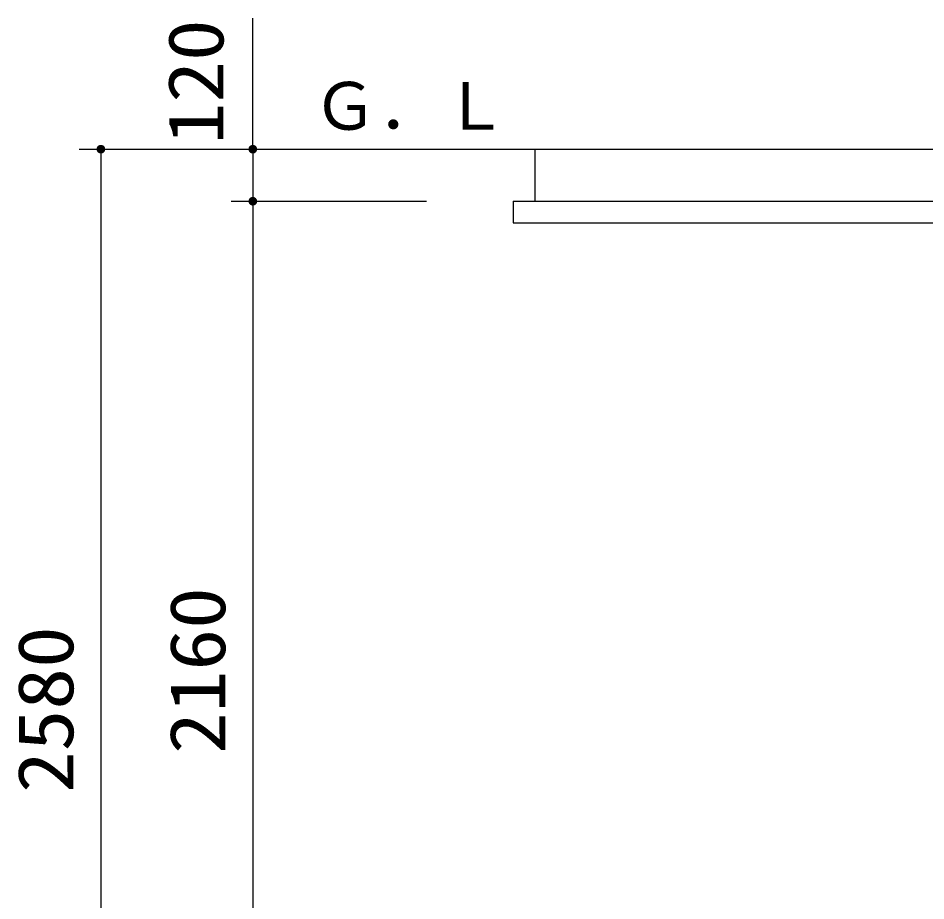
# Model space of a CAD drawing. Units: millimetres, scale not verified. Extents: x -14850 to 14850, y -10500 to 10500.
# Drawn here: x -472 to 1619, y 719 to 2754 of the extents above; entities that cross this region are included whole.
import ezdxf
from ezdxf.enums import TextEntityAlignment as Align

# ---------------------------------------------------------------- set-up
doc = ezdxf.new("R2010")
doc.units = ezdxf.units.MM
doc.header["$LTSCALE"] = 50
for name, color, linetype, lineweight in [('0-0_機器', 2, 'Continuous', 25), ('0-1_空気管', 3, 'Continuous', 25), ('0-3_製作', 5, 'Continuous', 25)]:
    doc.layers.add(name, color=color, linetype=linetype, lineweight=lineweight)
doc.styles.add('ＭＳ ゴシック', font='')
doc.styles.get('ＭＳ ゴシック').set_extended_font_data('MS Gothic')

msp = doc.modelspace()

# ---------------------------------------------------------------- linework, layer by layer
at = {"layer": '0-0_機器'}
for p, q in [((468.11, 2451.66), (2813.84, 2451.66)), ((718, 2451.66), (718, 2331.66))]:
    msp.add_line(p, q, dxfattribs=at)
for points in [[(668, 2331.66), (668, 2281.66), (2668, 2281.66)], [(668, 2331.66), (2668, 2331.66), (2668, 2281.66)]]:
    msp.add_lwpolyline(points, dxfattribs=at)
at = {"layer": '0-3_製作', "color": 2}
for p, q in [((68.32, 2451.66), (68.32, 2753.63)), ((-331.68, 2451.66), (468.11, 2451.66)), ((-281.68, 2451.66), (-281.68, -128.34)), ((68.32, 2451.66), (68.32, 2331.66)), ((18.32, 2331.66), (468.11, 2331.66)), ((68.32, 2331.66), (68.32, 171.66))]:
    msp.add_line(p, q, dxfattribs=at)
at = {"layer": '0-3_製作'}
for points in [[(-281.68, 2451.66), (-291.68, 2451.66), (-291.66, 2452.28)], [(-281.68, 2451.66), (-291.6, 2450.4), (-291.68, 2451.66)], [(-281.68, 2451.66), (-291.66, 2452.28), (-291.51, 2453.53)], [(-281.68, 2441.66), (-291.6, 2450.4), (-281.68, 2451.66)], [(-281.68, 2441.66), (-291.37, 2449.17), (-291.6, 2450.4)], [(-281.68, 2451.66), (-291.51, 2453.53), (-291.19, 2454.75)], [(-281.68, 2441.66), (-290.98, 2447.98), (-291.37, 2449.17)], [(-281.68, 2451.66), (-291.19, 2454.75), (-290.73, 2455.91)], [(-281.68, 2441.66), (-290.45, 2446.84), (-290.98, 2447.98)], [(-281.68, 2451.66), (-290.73, 2455.91), (-290.13, 2457.01)], [(-281.68, 2441.66), (-289.77, 2445.78), (-290.45, 2446.84)], [(-281.68, 2451.66), (-290.13, 2457.01), (-289.39, 2458.03)], [(-281.68, 2451.66), (-289.39, 2458.03), (-288.53, 2458.95)], [(-281.68, 2451.66), (-288.53, 2458.95), (-287.56, 2459.75)], [(-281.68, 2451.66), (-287.56, 2459.75), (-286.5, 2460.42)], [(-281.68, 2451.66), (-286.5, 2460.42), (-285.36, 2460.95)], [(-281.68, 2451.66), (-285.36, 2460.95), (-284.17, 2461.34)], [(-281.68, 2461.66), (-284.17, 2461.34), (-282.94, 2461.58)], [(-281.68, 2451.66), (-284.17, 2461.34), (-281.68, 2461.66)], [(-281.06, 2461.64), (-281.68, 2451.66), (-281.68, 2461.66)], [(-279.81, 2461.48), (-281.68, 2451.66), (-281.06, 2461.64)], [(-278.59, 2461.17), (-281.68, 2451.66), (-279.81, 2461.48)], [(-277.43, 2460.7), (-281.68, 2451.66), (-278.59, 2461.17)], [(-276.32, 2460.1), (-281.68, 2451.66), (-277.43, 2460.7)], [(-275.31, 2459.36), (-281.68, 2451.66), (-276.32, 2460.1)], [(-274.39, 2458.5), (-281.68, 2451.66), (-275.31, 2459.36)], [(-273.59, 2457.53), (-281.68, 2451.66), (-274.39, 2458.5)], [(-272.92, 2456.47), (-281.68, 2451.66), (-273.59, 2457.53)], [(-272.39, 2455.34), (-281.68, 2451.66), (-272.92, 2456.47)], [(-272, 2454.14), (-281.68, 2451.66), (-272.39, 2455.34)], [(-271.76, 2452.91), (-281.68, 2451.66), (-272, 2454.14)], [(-271.68, 2451.66), (-281.68, 2451.66), (-271.76, 2452.91)], [(-271.68, 2451.66), (-281.68, 2441.66), (-281.68, 2451.66)], [(-271.7, 2451.03), (-281.68, 2441.66), (-271.68, 2451.66)], [(-271.86, 2449.78), (-281.68, 2441.66), (-271.7, 2451.03)], [(-272.17, 2448.57), (-281.68, 2441.66), (-271.86, 2449.78)], [(-272.63, 2447.4), (-281.68, 2441.66), (-272.17, 2448.57)], [(-273.24, 2446.3), (-281.68, 2441.66), (-272.63, 2447.4)], [(-273.98, 2445.28), (-281.68, 2441.66), (-273.24, 2446.3)], [(68.32, 2451.66), (58.32, 2451.66), (58.34, 2452.28)], [(68.32, 2441.66), (58.32, 2451.66), (68.32, 2451.66)], [(68.32, 2441.66), (58.4, 2450.4), (58.32, 2451.66)], [(68.32, 2451.66), (58.34, 2452.28), (58.49, 2453.53)], [(68.32, 2441.66), (58.63, 2449.17), (58.4, 2450.4)], [(68.32, 2451.66), (58.49, 2453.53), (58.81, 2454.75)], [(68.32, 2441.66), (59.02, 2447.98), (58.63, 2449.17)], [(68.32, 2451.66), (58.81, 2454.75), (59.27, 2455.91)], [(68.32, 2441.66), (59.55, 2446.84), (59.02, 2447.98)], [(68.32, 2451.66), (59.27, 2455.91), (59.87, 2457.01)], [(68.32, 2441.66), (60.23, 2445.78), (59.55, 2446.84)], [(68.32, 2451.66), (59.87, 2457.01), (60.61, 2458.03)], [(68.32, 2451.66), (60.61, 2458.03), (61.47, 2458.95)], [(68.32, 2451.66), (61.47, 2458.95), (62.44, 2459.75)], [(68.32, 2451.66), (62.44, 2459.75), (63.5, 2460.42)], [(68.32, 2451.66), (63.5, 2460.42), (64.64, 2460.95)], [(68.32, 2451.66), (64.64, 2460.95), (65.83, 2461.34)], [(68.32, 2451.66), (65.83, 2461.34), (67.06, 2461.58)], [(68.32, 2451.66), (67.06, 2461.58), (68.32, 2461.66)], [(68.94, 2461.64), (68.32, 2451.66), (68.32, 2461.66)], [(70.19, 2461.48), (68.32, 2451.66), (68.94, 2461.64)], [(71.41, 2461.17), (68.32, 2451.66), (70.19, 2461.48)], [(72.57, 2460.7), (68.32, 2451.66), (71.41, 2461.17)], [(73.68, 2460.1), (68.32, 2451.66), (72.57, 2460.7)], [(74.69, 2459.36), (68.32, 2451.66), (73.68, 2460.1)], [(75.61, 2458.5), (68.32, 2451.66), (74.69, 2459.36)], [(76.41, 2457.53), (68.32, 2451.66), (75.61, 2458.5)], [(77.08, 2456.47), (68.32, 2451.66), (76.41, 2457.53)], [(77.61, 2455.34), (68.32, 2451.66), (77.08, 2456.47)], [(78, 2454.14), (68.32, 2451.66), (77.61, 2455.34)], [(78.24, 2452.91), (68.32, 2451.66), (78, 2454.14)], [(78.32, 2451.66), (68.32, 2451.66), (78.24, 2452.91)], [(78.3, 2451.03), (68.32, 2451.66), (78.32, 2451.66)], [(78.3, 2451.03), (68.32, 2441.66), (68.32, 2451.66)], [(78.14, 2449.78), (68.32, 2441.66), (78.3, 2451.03)], [(77.83, 2448.57), (68.32, 2441.66), (78.14, 2449.78)], [(77.37, 2447.4), (68.32, 2441.66), (77.83, 2448.57)], [(76.76, 2446.3), (68.32, 2441.66), (77.37, 2447.4)], [(76.02, 2445.28), (68.32, 2441.66), (76.76, 2446.3)], [(-281.68, 2441.66), (-288.97, 2444.81), (-289.77, 2445.78)], [(-281.68, 2441.66), (-288.06, 2443.95), (-288.97, 2444.81)], [(-281.68, 2441.66), (-287.04, 2443.21), (-288.06, 2443.95)], [(-281.68, 2441.66), (-285.94, 2442.61), (-287.04, 2443.21)], [(-281.68, 2441.66), (-284.77, 2442.15), (-285.94, 2442.61)], [(-281.68, 2441.66), (-283.56, 2441.83), (-284.77, 2442.15)], [(-281.68, 2441.66), (-282.31, 2441.68), (-283.56, 2441.83)], [(-274.84, 2444.37), (-281.68, 2441.66), (-273.98, 2445.28)], [(-275.81, 2443.57), (-281.68, 2441.66), (-274.84, 2444.37)], [(-276.87, 2442.89), (-281.68, 2441.66), (-275.81, 2443.57)], [(-278, 2442.36), (-281.68, 2441.66), (-276.87, 2442.89)], [(-279.2, 2441.97), (-281.68, 2441.66), (-278, 2442.36)], [(-280.43, 2441.74), (-281.68, 2441.66), (-279.2, 2441.97)], [(68.32, 2441.66), (61.03, 2444.81), (60.23, 2445.78)], [(68.32, 2441.66), (61.94, 2443.95), (61.03, 2444.81)], [(68.32, 2441.66), (62.96, 2443.21), (61.94, 2443.95)], [(68.32, 2441.66), (64.06, 2442.61), (62.96, 2443.21)], [(68.32, 2441.66), (65.23, 2442.15), (64.06, 2442.61)], [(68.32, 2441.66), (66.44, 2441.83), (65.23, 2442.15)], [(68.32, 2441.66), (67.69, 2441.68), (66.44, 2441.83)], [(75.16, 2444.37), (68.32, 2441.66), (76.02, 2445.28)], [(74.19, 2443.57), (68.32, 2441.66), (75.16, 2444.37)], [(73.13, 2442.89), (68.32, 2441.66), (74.19, 2443.57)], [(72, 2442.36), (68.32, 2441.66), (73.13, 2442.89)], [(70.8, 2441.97), (68.32, 2441.66), (72, 2442.36)], [(69.57, 2441.74), (68.32, 2441.66), (70.8, 2441.97)], [(68.32, 2331.66), (58.32, 2331.66), (58.34, 2332.28)], [(68.32, 2321.66), (58.32, 2331.66), (68.32, 2331.66)], [(68.32, 2321.66), (58.4, 2330.4), (58.32, 2331.66)], [(68.32, 2331.66), (58.34, 2332.28), (58.49, 2333.53)], [(68.32, 2321.66), (58.63, 2329.17), (58.4, 2330.4)], [(68.32, 2331.66), (58.49, 2333.53), (58.81, 2334.75)], [(68.32, 2321.66), (59.02, 2327.98), (58.63, 2329.17)], [(68.32, 2331.66), (58.81, 2334.75), (59.27, 2335.91)], [(68.32, 2321.66), (59.55, 2326.84), (59.02, 2327.98)], [(68.32, 2331.66), (59.27, 2335.91), (59.87, 2337.01)], [(68.32, 2321.66), (60.23, 2325.78), (59.55, 2326.84)], [(68.32, 2331.66), (59.87, 2337.01), (60.61, 2338.03)], [(68.32, 2321.66), (61.03, 2324.81), (60.23, 2325.78)], [(68.32, 2331.66), (60.61, 2338.03), (61.47, 2338.95)], [(68.32, 2321.66), (61.94, 2323.95), (61.03, 2324.81)], [(68.32, 2331.66), (61.47, 2338.95), (62.44, 2339.75)], [(68.32, 2321.66), (62.96, 2323.21), (61.94, 2323.95)], [(68.32, 2331.66), (62.44, 2339.75), (63.5, 2340.42)], [(68.32, 2321.66), (64.06, 2322.61), (62.96, 2323.21)], [(68.32, 2331.66), (63.5, 2340.42), (64.64, 2340.95)], [(68.32, 2321.66), (65.23, 2322.15), (64.06, 2322.61)], [(68.32, 2331.66), (64.64, 2340.95), (65.83, 2341.34)], [(68.32, 2321.66), (66.44, 2321.83), (65.23, 2322.15)], [(68.32, 2331.66), (65.83, 2341.34), (67.06, 2341.58)], [(68.32, 2321.66), (67.69, 2321.68), (66.44, 2321.83)], [(68.32, 2331.66), (67.06, 2341.58), (68.32, 2341.66)], [(68.94, 2341.64), (68.32, 2331.66), (68.32, 2341.66)], [(70.19, 2341.48), (68.32, 2331.66), (68.94, 2341.64)], [(71.41, 2341.17), (68.32, 2331.66), (70.19, 2341.48)], [(72.57, 2340.7), (68.32, 2331.66), (71.41, 2341.17)], [(73.68, 2340.1), (68.32, 2331.66), (72.57, 2340.7)], [(74.69, 2339.36), (68.32, 2331.66), (73.68, 2340.1)], [(75.61, 2338.5), (68.32, 2331.66), (74.69, 2339.36)], [(76.41, 2337.53), (68.32, 2331.66), (75.61, 2338.5)], [(77.08, 2336.47), (68.32, 2331.66), (76.41, 2337.53)], [(77.61, 2335.34), (68.32, 2331.66), (77.08, 2336.47)], [(78, 2334.14), (68.32, 2331.66), (77.61, 2335.34)], [(78.24, 2332.91), (68.32, 2331.66), (78, 2334.14)], [(78.32, 2331.66), (68.32, 2331.66), (78.24, 2332.91)], [(78.3, 2331.03), (68.32, 2331.66), (78.32, 2331.66)], [(78.3, 2331.03), (68.32, 2321.66), (68.32, 2331.66)], [(78.14, 2329.78), (68.32, 2321.66), (78.3, 2331.03)], [(77.83, 2328.57), (68.32, 2321.66), (78.14, 2329.78)], [(77.37, 2327.4), (68.32, 2321.66), (77.83, 2328.57)], [(76.76, 2326.3), (68.32, 2321.66), (77.37, 2327.4)], [(76.02, 2325.28), (68.32, 2321.66), (76.76, 2326.3)], [(75.16, 2324.37), (68.32, 2321.66), (76.02, 2325.28)], [(74.19, 2323.57), (68.32, 2321.66), (75.16, 2324.37)], [(73.13, 2322.89), (68.32, 2321.66), (74.19, 2323.57)], [(72, 2322.36), (68.32, 2321.66), (73.13, 2322.89)], [(70.8, 2321.97), (68.32, 2321.66), (72, 2322.36)], [(69.57, 2321.74), (68.32, 2321.66), (70.8, 2321.97)]]:
    msp.add_solid(points, dxfattribs=at)

# ---------------------------------------------------------------- texts
at = {"layer": '0-1_空気管', "color": 4, "style": 'ＭＳ ゴシック'}
msp.add_text('Ｇ．Ｌ', height=110, rotation=0.002, dxfattribs=at).set_placement((205.96, 2463.56), align=Align.BOTTOM_LEFT)
at = {"layer": '0-3_製作', "color": 4, "style": 'ＭＳ ゴシック', "width": 1.1}
for s, p in [('120', (39.3, 2462.61)), ('2160', (43.32, 1057.91)), ('2580', (-306.68, 967.91))]:
    msp.add_text(s, height=128.4, rotation=90, dxfattribs=at).set_placement(p, align=Align.BOTTOM_LEFT)

doc.saveas('drawing.dxf')
